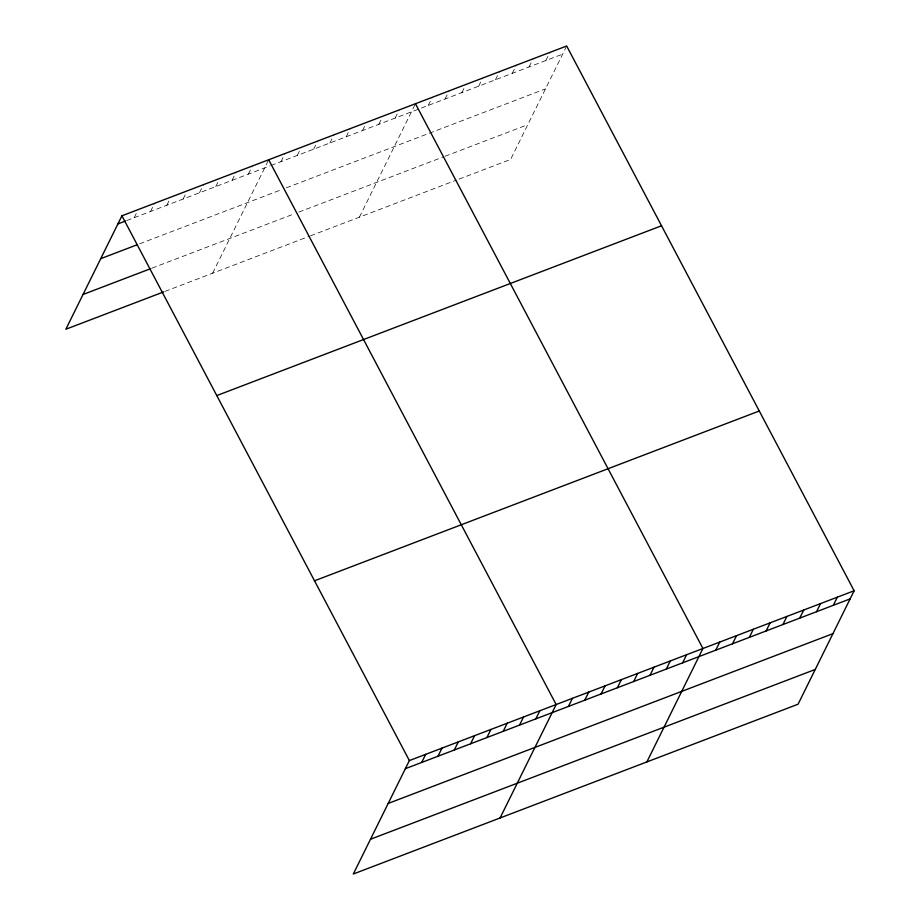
<?xml version="1.0" encoding="UTF-8"?>
<svg xmlns="http://www.w3.org/2000/svg" width="920" height="920" viewBox="0 0 920 920"><rect width="100%" height="100%" fill="white"/><g stroke="black" fill="none" stroke-linecap="round" stroke-linejoin="round"><path stroke-width="0.69" stroke-dasharray="4.6 3.45" d="M134.216 217.695L137.655 210.737M150.523 211.462L154.537 203.355M166.83 205.24L170.269 198.283M183.137 199.019L186.576 192.061M199.445 192.786L203.458 184.667M215.751 186.564L219.19 179.607M232.058 180.331L236.072 172.224M248.365 174.11L252.379 165.991M212.623 273.194L268.686 159.769M280.979 161.655L284.993 153.536M297.298 155.434L300.736 148.477M313.605 149.212L317.618 141.093M329.912 142.979L333.925 134.86M346.219 136.758L350.232 128.639M362.526 130.525L365.964 123.567M378.833 124.303L382.272 117.346M395.14 118.082L399.153 109.963M359.398 217.166L415.46 103.73M428.248 105.432L432.262 97.313M445.05 99.015L449.063 90.907M461.851 92.609L465.29 85.652M478.653 86.192L482.666 78.073M495.454 79.775L499.468 71.656M512.256 73.358L516.269 65.239M529.058 66.941L533.071 58.834M545.87 60.536L549.872 52.417M566.674 46L510.623 159.424L457.631 179.664M126.684 220.57L269.698 165.968M270.952 165.485L562.672 54.119M139.621 243.823L280.117 190.187M286.385 187.795L545.491 88.872M152.03 268.134L293.779 214.015M298.804 212.106L443.785 156.745M445.073 156.262L527.792 124.671M164.956 291.398L309.223 236.325M310.477 235.842L456.331 180.159"/><path stroke-width="1.38" d="M854.139 590.766L409.377 760.575L353.326 874L798.077 704.202L854.139 590.766L566.674 46L121.923 215.797L65.861 329.233L163.702 291.881M421.682 762.461L425.684 754.342M437.989 756.24L442.002 748.121M454.296 750.007L458.309 741.888M470.603 743.785L474.616 735.667M486.91 737.553L490.923 729.445M503.217 731.331L507.23 723.212M519.524 725.109L523.537 716.99M535.831 718.876L539.844 710.757M500.089 817.96L556.151 704.536L268.686 159.769M568.445 706.422L572.458 698.314M584.752 700.2L588.765 692.081M601.059 693.979L605.072 685.86M617.377 687.746L621.38 679.627M633.684 681.524L637.686 673.405M649.991 675.292L654.005 667.184M666.298 669.07L670.312 660.951M682.606 662.848L686.619 654.73M646.863 761.932L702.926 648.496L415.46 103.73M715.714 650.198L719.727 642.091M732.515 643.793L736.529 635.674M749.317 637.376L753.331 629.257M766.119 630.959L770.132 622.84M782.92 624.542L786.933 616.423M799.721 618.125L803.735 610.018M816.523 611.719L820.536 603.601M833.324 605.303L837.338 597.183M117.909 223.916L125.43 221.041M100.728 258.669L137.114 244.789M83.03 294.48L150.776 268.617M216.775 395.577L661.537 225.768M314.513 580.796L759.276 410.998M405.375 768.683L850.126 598.885M388.194 803.436L832.956 633.638M370.495 839.247L815.258 669.449M121.923 215.797L409.377 760.575"/></g></svg>
